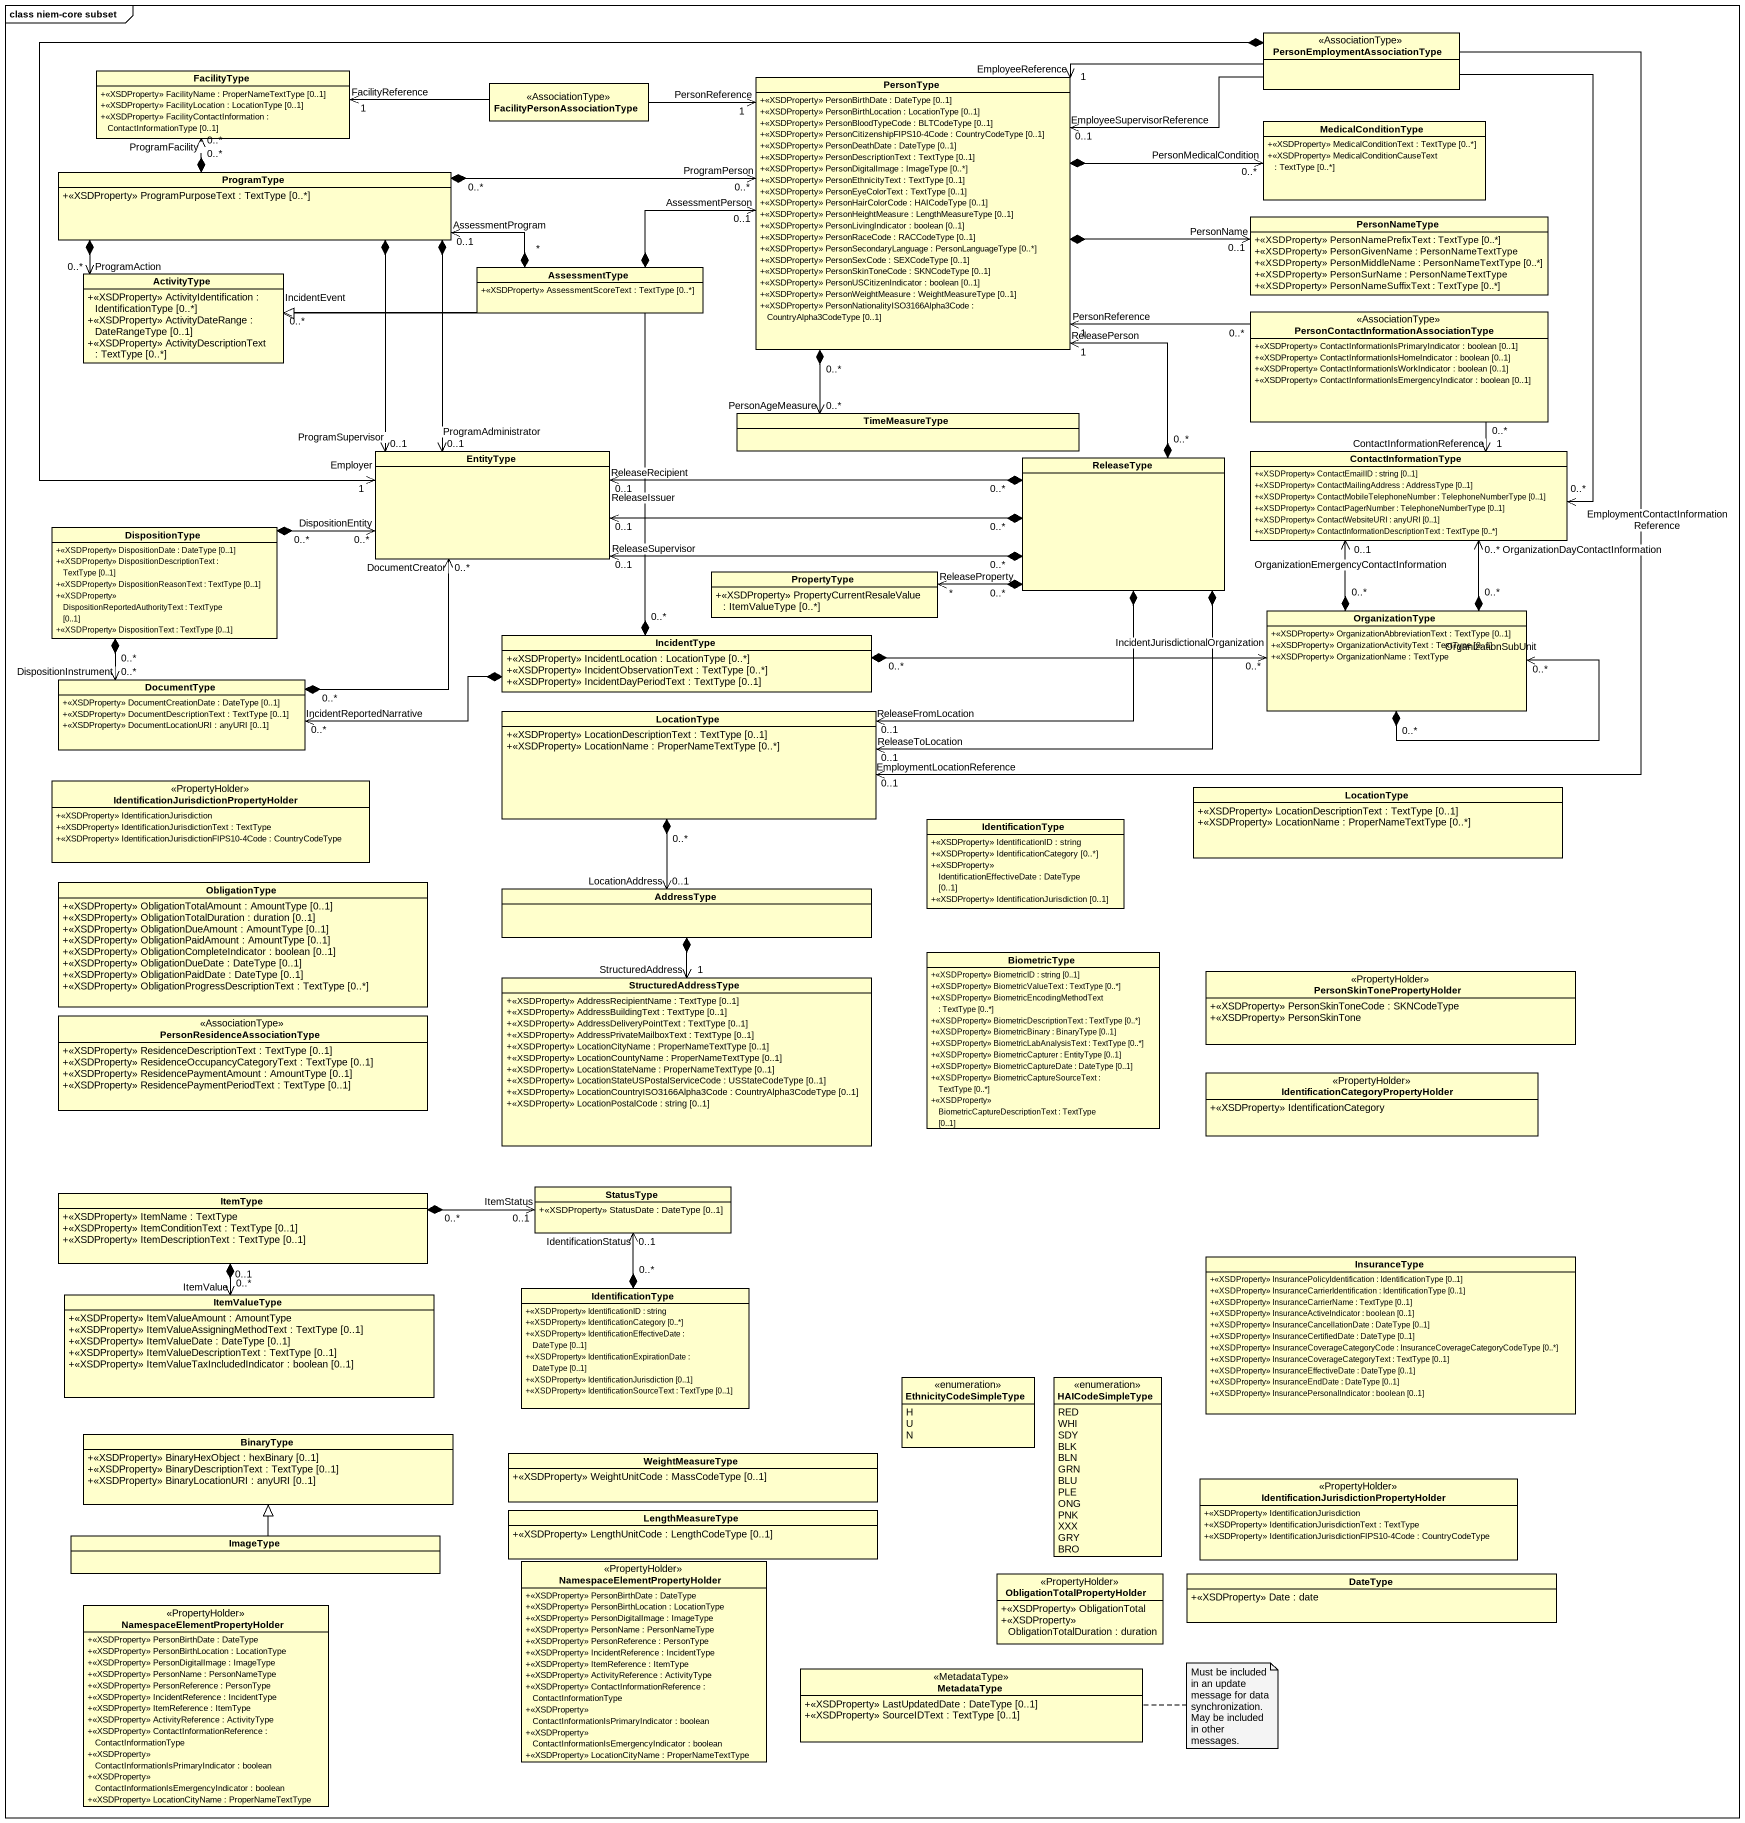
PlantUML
@startuml
mainframe class niem-core subset
hide circle
hide empty members
skinparam classAttributeIconSize 0
class "PersonEmploymentAssociationType" as PersonEmploymentAssociationT <<AssociationType>>
class FacilityType {
  +<<XSDProperty>> FacilityName : ProperNameTextType [0..1]
  +<<XSDProperty>> FacilityLocation : LocationType [0..1]
  +<<XSDProperty>> FacilityContactInformation : ContactInformationType [0..1]
}
class PersonType {
  +<<XSDProperty>> PersonBirthDate : DateType [0..1]
  +<<XSDProperty>> PersonBirthLocation : LocationType [0..1]
  +<<XSDProperty>> PersonBloodTypeCode : BLTCodeType [0..1]
  +<<XSDProperty>> PersonCitizenshipFIPS10-4Code : CountryCodeType [0..1]
  +<<XSDProperty>> PersonDeathDate : DateType [0..1]
  +<<XSDProperty>> PersonDescriptionText : TextType [0..1]
  +<<XSDProperty>> PersonDigitalImage : ImageType [0..*]
  +<<XSDProperty>> PersonEthnicityText : TextType [0..1]
  +<<XSDProperty>> PersonEyeColorText : TextType [0..1]
  +<<XSDProperty>> PersonHairColorCode : HAICodeType [0..1]
  +<<XSDProperty>> PersonHeightMeasure : LengthMeasureType [0..1]
  +<<XSDProperty>> PersonLivingIndicator : boolean [0..1]
  +<<XSDProperty>> PersonRaceCode : RACCodeType [0..1]
  +<<XSDProperty>> PersonSecondaryLanguage : PersonLanguageType [0..*]
  +<<XSDProperty>> PersonSexCode : SEXCodeType [0..1]
  +<<XSDProperty>> PersonSkinToneCode : SKNCodeType [0..1]
  +<<XSDProperty>> PersonUSCitizenIndicator : boolean [0..1]
  +<<XSDProperty>> PersonWeightMeasure : WeightMeasureType [0..1]
  +<<XSDProperty>> PersonNationalityISO3166Alpha3Code : CountryAlpha3CodeType [0..1]
}
class "FacilityPersonAssociationType" as FacilityPersonAssociationTyp <<AssociationType>>
class MedicalConditionType {
  +<<XSDProperty>> MedicalConditionText : TextType [0..*]
  +<<XSDProperty>> MedicalConditionCauseText : TextType [0..*]
}
class ProgramType {
  +<<XSDProperty>> ProgramPurposeText : TextType [0..*]
}
class PersonNameType {
  +<<XSDProperty>> PersonNamePrefixText : TextType [0..*]
  +<<XSDProperty>> PersonGivenName : PersonNameTextType
  +<<XSDProperty>> PersonMiddleName : PersonNameTextType [0..*]
  +<<XSDProperty>> PersonSurName : PersonNameTextType
  +<<XSDProperty>> PersonNameSuffixText : TextType [0..*]
}
class ActivityType {
  +<<XSDProperty>> ActivityIdentification : IdentificationType [0..*]
  +<<XSDProperty>> ActivityDateRange : DateRangeType [0..1]
  +<<XSDProperty>> ActivityDescriptionText : TextType [0..*]
}
class AssessmentType {
  +<<XSDProperty>> AssessmentScoreText : TextType [0..*]
}
class "PersonContactInformationAssociationType" as PersonContactInformationAsso <<AssociationType>> {
  +<<XSDProperty>> ContactInformationIsPrimaryIndicator : boolean [0..1]
  +<<XSDProperty>> ContactInformationIsHomeIndicator : boolean [0..1]
  +<<XSDProperty>> ContactInformationIsWorkIndicator : boolean [0..1]
  +<<XSDProperty>> ContactInformationIsEmergencyIndicator : boolean [0..1]
}
class TimeMeasureType
class EntityType
class ReleaseType
class ContactInformationType {
  +<<XSDProperty>> ContactEmailID : string [0..1]
  +<<XSDProperty>> ContactMailingAddress : AddressType [0..1]
  +<<XSDProperty>> ContactMobileTelephoneNumber : TelephoneNumberType [0..1]
  +<<XSDProperty>> ContactPagerNumber : TelephoneNumberType [0..1]
  +<<XSDProperty>> ContactWebsiteURI : anyURI [0..1]
  +<<XSDProperty>> ContactInformationDescriptionText : TextType [0..*]
}
class DispositionType {
  +<<XSDProperty>> DispositionDate : DateType [0..1]
  +<<XSDProperty>> DispositionDescriptionText : TextType [0..1]
  +<<XSDProperty>> DispositionReasonText : TextType [0..1]
  +<<XSDProperty>> DispositionReportedAuthorityText : TextType [0..1]
  +<<XSDProperty>> DispositionText : TextType [0..1]
}
class PropertyType {
  +<<XSDProperty>> PropertyCurrentResaleValue : ItemValueType [0..*]
}
class OrganizationType {
  +<<XSDProperty>> OrganizationAbbreviationText : TextType [0..1]
  +<<XSDProperty>> OrganizationActivityText : TextType [0..1]
  +<<XSDProperty>> OrganizationName : TextType
}
class IncidentType {
  +<<XSDProperty>> IncidentLocation : LocationType [0..*]
  +<<XSDProperty>> IncidentObservationText : TextType [0..*]
  +<<XSDProperty>> IncidentDayPeriodText : TextType [0..1]
}
class DocumentType {
  +<<XSDProperty>> DocumentCreationDate : DateType [0..1]
  +<<XSDProperty>> DocumentDescriptionText : TextType [0..1]
  +<<XSDProperty>> DocumentLocationURI : anyURI [0..1]
}
class LocationType {
  +<<XSDProperty>> LocationDescriptionText : TextType [0..1]
  +<<XSDProperty>> LocationName : ProperNameTextType [0..*]
}
class "IdentificationJurisdictionPropertyHolder" as IdentificationJurisdictionPr <<PropertyHolder>> {
  +<<XSDProperty>> IdentificationJurisdiction
  +<<XSDProperty>> IdentificationJurisdictionText : TextType
  +<<XSDProperty>> IdentificationJurisdictionFIPS10-4Code : CountryCodeType
}
class "LocationType" as LocationType_2 {
  +<<XSDProperty>> LocationDescriptionText : TextType [0..1]
  +<<XSDProperty>> LocationName : ProperNameTextType [0..*]
}
class IdentificationType {
  +<<XSDProperty>> IdentificationID : string
  +<<XSDProperty>> IdentificationCategory [0..*]
  +<<XSDProperty>> IdentificationEffectiveDate : DateType [0..1]
  +<<XSDProperty>> IdentificationJurisdiction [0..1]
}
class ObligationType {
  +<<XSDProperty>> ObligationTotalAmount : AmountType [0..1]
  +<<XSDProperty>> ObligationTotalDuration : duration [0..1]
  +<<XSDProperty>> ObligationDueAmount : AmountType [0..1]
  +<<XSDProperty>> ObligationPaidAmount : AmountType [0..1]
  +<<XSDProperty>> ObligationCompleteIndicator : boolean [0..1]
  +<<XSDProperty>> ObligationDueDate : DateType [0..1]
  +<<XSDProperty>> ObligationPaidDate : DateType [0..1]
  +<<XSDProperty>> ObligationProgressDescriptionText : TextType [0..*]
}
class AddressType
class StructuredAddressType {
  +<<XSDProperty>> AddressRecipientName : TextType [0..1]
  +<<XSDProperty>> AddressBuildingText : TextType [0..1]
  +<<XSDProperty>> AddressDeliveryPointText : TextType [0..1]
  +<<XSDProperty>> AddressPrivateMailboxText : TextType [0..1]
  +<<XSDProperty>> LocationCityName : ProperNameTextType [0..1]
  +<<XSDProperty>> LocationCountyName : ProperNameTextType [0..1]
  +<<XSDProperty>> LocationStateName : ProperNameTextType [0..1]
  +<<XSDProperty>> LocationStateUSPostalServiceCode : USStateCodeType [0..1]
  +<<XSDProperty>> LocationCountryISO3166Alpha3Code : CountryAlpha3CodeType [0..1]
  +<<XSDProperty>> LocationPostalCode : string [0..1]
}
class BiometricType {
  +<<XSDProperty>> BiometricID : string [0..1]
  +<<XSDProperty>> BiometricValueText : TextType [0..*]
  +<<XSDProperty>> BiometricEncodingMethodText : TextType [0..*]
  +<<XSDProperty>> BiometricDescriptionText : TextType [0..*]
  +<<XSDProperty>> BiometricBinary : BinaryType [0..1]
  +<<XSDProperty>> BiometricLabAnalysisText : TextType [0..*]
  +<<XSDProperty>> BiometricCapturer : EntityType [0..1]
  +<<XSDProperty>> BiometricCaptureDate : DateType [0..1]
  +<<XSDProperty>> BiometricCaptureSourceText : TextType [0..*]
  +<<XSDProperty>> BiometricCaptureDescriptionText : TextType [0..1]
}
class PersonSkinTonePropertyHolder <<PropertyHolder>> {
  +<<XSDProperty>> PersonSkinToneCode : SKNCodeType
  +<<XSDProperty>> PersonSkinTone
}
class "PersonResidenceAssociationType" as PersonResidenceAssociationTy <<AssociationType>> {
  +<<XSDProperty>> ResidenceDescriptionText : TextType [0..1]
  +<<XSDProperty>> ResidenceOccupancyCategoryText : TextType [0..1]
  +<<XSDProperty>> ResidencePaymentAmount : AmountType [0..1]
  +<<XSDProperty>> ResidencePaymentPeriodText : TextType [0..1]
}
class "IdentificationCategoryPropertyHolder" as IdentificationCategoryProper <<PropertyHolder>> {
  +<<XSDProperty>> IdentificationCategory
}
class ItemType {
  +<<XSDProperty>> ItemName : TextType
  +<<XSDProperty>> ItemConditionText : TextType [0..1]
  +<<XSDProperty>> ItemDescriptionText : TextType [0..1]
}
class StatusType {
  +<<XSDProperty>> StatusDate : DateType [0..1]
}
class InsuranceType {
  +<<XSDProperty>> InsurancePolicyIdentification : IdentificationType [0..1]
  +<<XSDProperty>> InsuranceCarrierIdentification : IdentificationType [0..1]
  +<<XSDProperty>> InsuranceCarrierName : TextType [0..1]
  +<<XSDProperty>> InsuranceActiveIndicator : boolean [0..1]
  +<<XSDProperty>> InsuranceCancellationDate : DateType [0..1]
  +<<XSDProperty>> InsuranceCertifiedDate : DateType [0..1]
  +<<XSDProperty>> InsuranceCoverageCategoryCode : InsuranceCoverageCategoryCodeType [0..*]
  +<<XSDProperty>> InsuranceCoverageCategoryText : TextType [0..1]
  +<<XSDProperty>> InsuranceEffectiveDate : DateType [0..1]
  +<<XSDProperty>> InsuranceEndDate : DateType [0..1]
  +<<XSDProperty>> InsurancePersonalIndicator : boolean [0..1]
}
class ItemValueType {
  +<<XSDProperty>> ItemValueAmount : AmountType
  +<<XSDProperty>> ItemValueAssigningMethodText : TextType [0..1]
  +<<XSDProperty>> ItemValueDate : DateType [0..1]
  +<<XSDProperty>> ItemValueDescriptionText : TextType [0..1]
  +<<XSDProperty>> ItemValueTaxIncludedIndicator : boolean [0..1]
}
class "IdentificationType" as IdentificationType_2 {
  +<<XSDProperty>> IdentificationID : string
  +<<XSDProperty>> IdentificationCategory [0..*]
  +<<XSDProperty>> IdentificationEffectiveDate : DateType [0..1]
  +<<XSDProperty>> IdentificationExpirationDate : DateType [0..1]
  +<<XSDProperty>> IdentificationJurisdiction [0..1]
  +<<XSDProperty>> IdentificationSourceText : TextType [0..1]
}
enum EthnicityCodeSimpleType {
  H
  U
  N
}
enum HAICodeSimpleType {
  RED
  WHI
  SDY
  BLK
  BLN
  GRN
  BLU
  PLE
  ONG
  PNK
  XXX
  GRY
  BRO
}
class BinaryType {
  +<<XSDProperty>> BinaryHexObject : hexBinary [0..1]
  +<<XSDProperty>> BinaryDescriptionText : TextType [0..1]
  +<<XSDProperty>> BinaryLocationURI : anyURI [0..1]
}
class WeightMeasureType {
  +<<XSDProperty>> WeightUnitCode : MassCodeType [0..1]
}
class "IdentificationJurisdictionPropertyHolder" as IdentificationJurisdictionPr_2 <<PropertyHolder>> {
  +<<XSDProperty>> IdentificationJurisdiction
  +<<XSDProperty>> IdentificationJurisdictionText : TextType
  +<<XSDProperty>> IdentificationJurisdictionFIPS10-4Code : CountryCodeType
}
class ImageType
class LengthMeasureType {
  +<<XSDProperty>> LengthUnitCode : LengthCodeType [0..1]
}
class "NamespaceElementPropertyHolder" as NamespaceElementPropertyHold <<PropertyHolder>> {
  +<<XSDProperty>> PersonBirthDate : DateType
  +<<XSDProperty>> PersonBirthLocation : LocationType
  +<<XSDProperty>> PersonDigitalImage : ImageType
  +<<XSDProperty>> PersonName : PersonNameType
  +<<XSDProperty>> PersonReference : PersonType
  +<<XSDProperty>> IncidentReference : IncidentType
  +<<XSDProperty>> ItemReference : ItemType
  +<<XSDProperty>> ActivityReference : ActivityType
  +<<XSDProperty>> ContactInformationReference : ContactInformationType
  +<<XSDProperty>> ContactInformationIsPrimaryIndicator : boolean
  +<<XSDProperty>> ContactInformationIsEmergencyIndicator : boolean
  +<<XSDProperty>> LocationCityName : ProperNameTextType
}
class "ObligationTotalPropertyHolder" as ObligationTotalPropertyHolde <<PropertyHolder>> {
  +<<XSDProperty>> ObligationTotal
  +<<XSDProperty>> ObligationTotalDuration : duration
}
class DateType {
  +<<XSDProperty>> Date : date
}
class "NamespaceElementPropertyHolder" as NamespaceElementPropertyHold_2 <<PropertyHolder>> {
  +<<XSDProperty>> PersonBirthDate : DateType
  +<<XSDProperty>> PersonBirthLocation : LocationType
  +<<XSDProperty>> PersonDigitalImage : ImageType
  +<<XSDProperty>> PersonName : PersonNameType
  +<<XSDProperty>> PersonReference : PersonType
  +<<XSDProperty>> IncidentReference : IncidentType
  +<<XSDProperty>> ItemReference : ItemType
  +<<XSDProperty>> ActivityReference : ActivityType
  +<<XSDProperty>> ContactInformationReference : ContactInformationType
  +<<XSDProperty>> ContactInformationIsPrimaryIndicator : boolean
  +<<XSDProperty>> ContactInformationIsEmergencyIndicator : boolean
  +<<XSDProperty>> LocationCityName : ProperNameTextType
}
class MetadataType <<MetadataType>> {
  +<<XSDProperty>> LastUpdatedDate : DateType [0..1]
  +<<XSDProperty>> SourceIDText : TextType [0..1]
}
PersonEmploymentAssociationT -left-> "EmployeeReference\n1" PersonType
PersonEmploymentAssociationT -left-> "EmployeeSupervisorReference\n0..1" PersonType
PersonEmploymentAssociationT *-left-> "Employer\n1" EntityType
PersonEmploymentAssociationT --> "EmploymentContactInformationReference\n0..*" ContactInformationType
PersonEmploymentAssociationT --> "EmploymentLocationReference\n0..1" LocationType
PersonType *-right-> "PersonMedicalCondition\n0..*" MedicalConditionType
PersonType "0..*" *--> "PersonAgeMeasure\n0..*" TimeMeasureType
FacilityPersonAssociationTyp -left-> "FacilityReference\n1" FacilityType
FacilityPersonAssociationTyp -right-> "PersonReference\n1" PersonType
ProgramType "0..*" *-up-> "ProgramFacility\n0..*" FacilityType
ProgramType "0..*" *-right-> "ProgramPerson\n0..*" PersonType
ProgramType *--> "ProgramAction\n0..*" ActivityType
ProgramType *--> "ProgramAdministrator\n0..1" EntityType
ProgramType *--> "ProgramSupervisor\n0..1" EntityType
PersonNameType "PersonName\n0..1" <-left-* PersonType
AssessmentType *-right-> "AssessmentPerson\n0..1" PersonType
AssessmentType "*" *-left-> "AssessmentProgram\n0..1" ProgramType
AssessmentType -left-|> ActivityType
PersonContactInformationAsso "0..*" -left-> "PersonReference\n1" PersonType
PersonContactInformationAsso "0..*" --> "ContactInformationReference\n1" ContactInformationType
ReleaseType "0..*" *-up-> "ReleasePerson\n1" PersonType
ReleaseType "0..*" *-left-> "ReleaseIssuer\n0..1" EntityType
ReleaseType "0..*" *-left-> "ReleaseRecipient\n0..1" EntityType
ReleaseType "0..*" *-left-> "ReleaseSupervisor\n0..1" EntityType
ReleaseType "0..*" *-left-> "ReleaseProperty\n*" PropertyType
ReleaseType *-left-> "ReleaseFromLocation\n0..1" LocationType
ReleaseType *-left-> "ReleaseToLocation\n0..1" LocationType
DispositionType "0..*" *-right-> "DispositionEntity\n0..*" EntityType
DispositionType "0..*" *--> "DispositionInstrument\n0..*" DocumentType
OrganizationType "0..*" *-up-> "OrganizationDayContactInformation\n0..*" ContactInformationType
OrganizationType "0..*" *-up-> "OrganizationEmergencyContactInformation\n0..1" ContactInformationType
OrganizationType "0..*" *--> "OrganizationSubUnit\n0..*" OrganizationType
IncidentType "0..*" *-up-> "IncidentEvent\n0..*" ActivityType
IncidentType "0..*" *-right-> "IncidentJurisdictionalOrganization\n0..*" OrganizationType
IncidentType *-left-> "IncidentReportedNarrative\n0..*" DocumentType
DocumentType "0..*" *-up-> "DocumentCreator\n0..*" EntityType
LocationType "0..*" *--> "LocationAddress\n0..1" AddressType
StructuredAddressType "StructuredAddress\n1" <-up-* AddressType
ItemType "0..*" *-right-> "ItemStatus\n0..1" StatusType
ItemType "0..*" *--> "ItemValue\n0..1" ItemValueType
IdentificationType_2 "0..*" *-up-> "IdentificationStatus\n0..1" StatusType
ImageType -up-|> BinaryType
note right of MetadataType : Must be included in an update message for data synchronization. May be included in other messages.
@enduml
